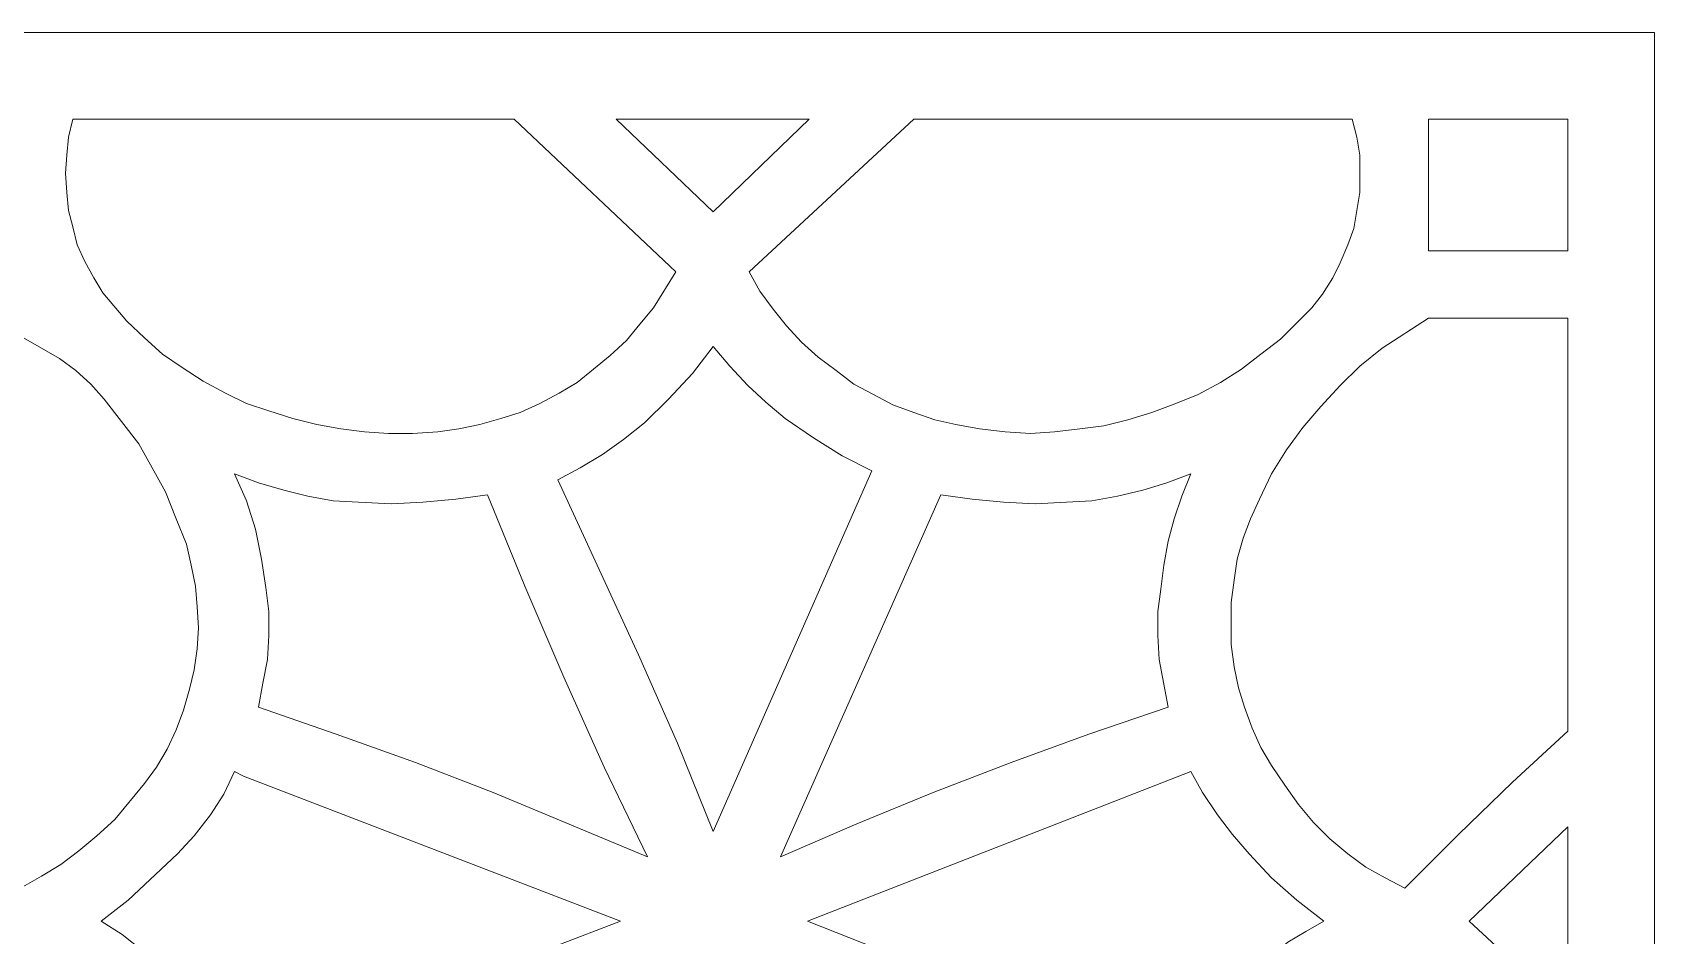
# Model space of a CAD drawing. Header units: centimetres. Extents: x -11.2 to 10.9, y -12.4 to 12.4.
# Drawn here: x -0.882 to 1.828, y 2.623 to 4.132 of the extents above; entities that cross this region are included whole.
import ezdxf

# ---------------------------------------------------------------- set-up
doc = ezdxf.new("R2010")
doc.units = ezdxf.units.CM
doc.header["$MEASUREMENT"] = 0
doc.layers.add('Camada 1', color=7, linetype='Continuous')

msp = doc.modelspace()

# ---------------------------------------------------------------- linework, layer by layer
at = {"layer": 'Camada 1', "color": 140, "lineweight": 9}
for points, knots in [([(1.82777, -1.98508), (1.82777, -1.98508), (1.82777, 4.13244), (1.82777, 4.13244), (1.82777, 4.13244), (1.82777, 4.13244), (-4.17224, 4.13244), (-4.17224, 4.13244), (-4.17224, 4.13244), (-4.17224, 4.13244), (-4.17224, -1.98508), (-4.17224, -1.98508), (-4.17224, -1.98508), (-4.17224, -1.98508), (1.82777, -1.98508), (1.82777, -1.98508)], [0, 0, 0, 0, 0.2, 0.2, 0.2, 0.2, 0.4, 0.4, 0.4, 0.4, 0.6, 0.6, 0.6, 0.6, 1, 1, 1, 1]), ([(-0.81471, 3.98745), (-0.81471, 3.98745), (-0.82223, 3.95743), (-0.82223, 3.95743), (-0.82223, 3.95743), (-0.82223, 3.95743), (-0.82473, 3.92744), (-0.82473, 3.92744), (-0.82473, 3.92744), (-0.82473, 3.92744), (-0.8272, 3.89742), (-0.8272, 3.89742), (-0.8272, 3.89742), (-0.8272, 3.89742), (-0.82473, 3.86493), (-0.82473, 3.86493), (-0.82473, 3.86493), (-0.82473, 3.86493), (-0.82223, 3.83495), (-0.82223, 3.83495), (-0.82223, 3.83495), (-0.82223, 3.83495), (-0.81471, 3.80743), (-0.81471, 3.80743), (-0.81471, 3.80743), (-0.81471, 3.80743), (-0.80723, 3.77744), (-0.80723, 3.77744), (-0.80723, 3.77744), (-0.80723, 3.77744), (-0.79471, 3.74993), (-0.79471, 3.74993), (-0.79471, 3.74993), (-0.79471, 3.74993), (-0.77972, 3.72245), (-0.77972, 3.72245), (-0.77972, 3.72245), (-0.77972, 3.72245), (-0.76472, 3.69743), (-0.76472, 3.69743), (-0.76472, 3.69743), (-0.76472, 3.69743), (-0.72472, 3.64995), (-0.72472, 3.64995), (-0.72472, 3.64995), (-0.72472, 3.64995), (-0.69473, 3.62243), (-0.69473, 3.62243), (-0.69473, 3.62243), (-0.69473, 3.62243), (-0.66471, 3.59495), (-0.66471, 3.59495), (-0.66471, 3.59495), (-0.66471, 3.59495), (-0.63222, 3.57244), (-0.63222, 3.57244), (-0.63222, 3.57244), (-0.63222, 3.57244), (-0.59722, 3.54994), (-0.59722, 3.54994), (-0.59722, 3.54994), (-0.59722, 3.54994), (-0.55972, 3.52993), (-0.55972, 3.52993), (-0.55972, 3.52993), (-0.55972, 3.52993), (-0.52473, 3.51244), (-0.52473, 3.51244), (-0.52473, 3.51244), (-0.52473, 3.51244), (-0.48723, 3.49995), (-0.48723, 3.49995), (-0.48723, 3.49995), (-0.48723, 3.49995), (-0.44722, 3.48746), (-0.44722, 3.48746), (-0.44722, 3.48746), (-0.44722, 3.48746), (-0.40722, 3.47744), (-0.40722, 3.47744), (-0.40722, 3.47744), (-0.40722, 3.47744), (-0.36721, 3.46993), (-0.36721, 3.46993), (-0.36721, 3.46993), (-0.36721, 3.46993), (-0.32721, 3.46495), (-0.32721, 3.46495), (-0.32721, 3.46495), (-0.32721, 3.46495), (-0.2872, 3.46245), (-0.2872, 3.46245), (-0.2872, 3.46245), (-0.2872, 3.46245), (-0.24723, 3.46245), (-0.24723, 3.46245), (-0.24723, 3.46245), (-0.24723, 3.46245), (-0.20472, 3.46495), (-0.20472, 3.46495), (-0.20472, 3.46495), (-0.20472, 3.46495), (-0.16973, 3.46993), (-0.16973, 3.46993), (-0.16973, 3.46993), (-0.16973, 3.46993), (-0.13473, 3.47744), (-0.13473, 3.47744), (-0.13473, 3.47744), (-0.13473, 3.47744), (-0.09974, 3.48746), (-0.09974, 3.48746), (-0.09974, 3.48746), (-0.09974, 3.48746), (-0.06721, 3.49744), (-0.06721, 3.49744), (-0.06721, 3.49744), (-0.06721, 3.49744), (-0.03472, 3.51244), (-0.03472, 3.51244), (-0.03472, 3.51244), (-0.03472, 3.51244), (-0.00223, 3.52993), (-0.00223, 3.52993), (-0.00223, 3.52993), (-0.00223, 3.52993), (0.02779, 3.54743), (0.02779, 3.54743), (0.02779, 3.54743), (0.02779, 3.54743), (0.05527, 3.56994), (0.05527, 3.56994), (0.05527, 3.56994), (0.05527, 3.56994), (0.08279, 3.59245), (0.08279, 3.59245), (0.08279, 3.59245), (0.08279, 3.59245), (0.11027, 3.61746), (0.11027, 3.61746), (0.11027, 3.61746), (0.11027, 3.61746), (0.13278, 3.64494), (0.13278, 3.64494), (0.13278, 3.64494), (0.13278, 3.64494), (0.15529, 3.67246), (0.15529, 3.67246), (0.15529, 3.67246), (0.15529, 3.67246), (0.19279, 3.73243), (0.19279, 3.73243), (0.19279, 3.73243), (0.19279, 3.73243), (-0.07723, 3.98745), (-0.07723, 3.98745), (-0.07723, 3.98745), (-0.07723, 3.98745), (-0.81471, 3.98745), (-0.81471, 3.98745)], [0, 0, 0, 0, 0.0243902, 0.0243902, 0.0243902, 0.0243902, 0.0487805, 0.0487805, 0.0487805, 0.0487805, 0.0731707, 0.0731707, 0.0731707, 0.0731707, 0.097561, 0.097561, 0.097561, 0.097561, 0.1219512, 0.1219512, 0.1219512, 0.1219512, 0.1463415, 0.1463415, 0.1463415, 0.1463415, 0.1707317, 0.1707317, 0.1707317, 0.1707317, 0.195122, 0.195122, 0.195122, 0.195122, 0.2195122, 0.2195122, 0.2195122, 0.2195122, 0.2439024, 0.2439024, 0.2439024, 0.2439024, 0.2682927, 0.2682927, 0.2682927, 0.2682927, 0.2926829, 0.2926829, 0.2926829, 0.2926829, 0.3170732, 0.3170732, 0.3170732, 0.3170732, 0.3414634, 0.3414634, 0.3414634, 0.3414634, 0.3658537, 0.3658537, 0.3658537, 0.3658537, 0.3902439, 0.3902439, 0.3902439, 0.3902439, 0.4146341, 0.4146341, 0.4146341, 0.4146341, 0.4390244, 0.4390244, 0.4390244, 0.4390244, 0.4634146, 0.4634146, 0.4634146, 0.4634146, 0.4878049, 0.4878049, 0.4878049, 0.4878049, 0.5121951, 0.5121951, 0.5121951, 0.5121951, 0.5365854, 0.5365854, 0.5365854, 0.5365854, 0.5609756, 0.5609756, 0.5609756, 0.5609756, 0.5853659, 0.5853659, 0.5853659, 0.5853659, 0.6097561, 0.6097561, 0.6097561, 0.6097561, 0.6341463, 0.6341463, 0.6341463, 0.6341463, 0.6585366, 0.6585366, 0.6585366, 0.6585366, 0.6829268, 0.6829268, 0.6829268, 0.6829268, 0.7073171, 0.7073171, 0.7073171, 0.7073171, 0.7317073, 0.7317073, 0.7317073, 0.7317073, 0.7560976, 0.7560976, 0.7560976, 0.7560976, 0.7804878, 0.7804878, 0.7804878, 0.7804878, 0.804878, 0.804878, 0.804878, 0.804878, 0.8292683, 0.8292683, 0.8292683, 0.8292683, 0.8536585, 0.8536585, 0.8536585, 0.8536585, 0.8780488, 0.8780488, 0.8780488, 0.8780488, 0.902439, 0.902439, 0.902439, 0.902439, 0.9268293, 0.9268293, 0.9268293, 0.9268293, 0.9512195, 0.9512195, 0.9512195, 0.9512195, 1, 1, 1, 1]), ([(0.09277, 3.98745), (0.09277, 3.98745), (0.25526, 3.83244), (0.25526, 3.83244), (0.25526, 3.83244), (0.25526, 3.83244), (0.41528, 3.98745), (0.41528, 3.98745), (0.41528, 3.98745), (0.41528, 3.98745), (0.09277, 3.98745), (0.09277, 3.98745)], [0, 0, 0, 0, 0.25, 0.25, 0.25, 0.25, 0.5, 0.5, 0.5, 0.5, 1, 1, 1, 1]), ([(1.32277, 3.98745), (1.32277, 3.98745), (1.33028, 3.95743), (1.33028, 3.95743), (1.33028, 3.95743), (1.33028, 3.95743), (1.33526, 3.92744), (1.33526, 3.92744), (1.33526, 3.92744), (1.33526, 3.92744), (1.33526, 3.86493), (1.33526, 3.86493), (1.33526, 3.86493), (1.33526, 3.86493), (1.33028, 3.83495), (1.33028, 3.83495), (1.33028, 3.83495), (1.33028, 3.83495), (1.32527, 3.80496), (1.32527, 3.80496), (1.32527, 3.80496), (1.32527, 3.80496), (1.31529, 3.77744), (1.31529, 3.77744), (1.31529, 3.77744), (1.31529, 3.77744), (1.30277, 3.74742), (1.30277, 3.74742), (1.30277, 3.74742), (1.30277, 3.74742), (1.29028, 3.72245), (1.29028, 3.72245), (1.29028, 3.72245), (1.29028, 3.72245), (1.27278, 3.69493), (1.27278, 3.69493), (1.27278, 3.69493), (1.27278, 3.69493), (1.25528, 3.67246), (1.25528, 3.67246), (1.25528, 3.67246), (1.25528, 3.67246), (1.23277, 3.64995), (1.23277, 3.64995), (1.23277, 3.64995), (1.23277, 3.64995), (1.20279, 3.61993), (1.20279, 3.61993), (1.20279, 3.61993), (1.20279, 3.61993), (1.17026, 3.59495), (1.17026, 3.59495), (1.17026, 3.59495), (1.17026, 3.59495), (1.13777, 3.56994), (1.13777, 3.56994), (1.13777, 3.56994), (1.13777, 3.56994), (1.10278, 3.54743), (1.10278, 3.54743), (1.10278, 3.54743), (1.10278, 3.54743), (1.06528, 3.52743), (1.06528, 3.52743), (1.06528, 3.52743), (1.06528, 3.52743), (1.02778, 3.51244), (1.02778, 3.51244), (1.02778, 3.51244), (1.02778, 3.51244), (0.98777, 3.49744), (0.98777, 3.49744), (0.98777, 3.49744), (0.98777, 3.49744), (0.94777, 3.48492), (0.94777, 3.48492), (0.94777, 3.48492), (0.94777, 3.48492), (0.90776, 3.47494), (0.90776, 3.47494), (0.90776, 3.47494), (0.90776, 3.47494), (0.86776, 3.46993), (0.86776, 3.46993), (0.86776, 3.46993), (0.86776, 3.46993), (0.82528, 3.46495), (0.82528, 3.46495), (0.82528, 3.46495), (0.82528, 3.46495), (0.78528, 3.46245), (0.78528, 3.46245), (0.78528, 3.46245), (0.78528, 3.46245), (0.7428, 3.46495), (0.7428, 3.46495), (0.7428, 3.46495), (0.7428, 3.46495), (0.70026, 3.46993), (0.70026, 3.46993), (0.70026, 3.46993), (0.70026, 3.46993), (0.66029, 3.47744), (0.66029, 3.47744), (0.66029, 3.47744), (0.66029, 3.47744), (0.62529, 3.48492), (0.62529, 3.48492), (0.62529, 3.48492), (0.62529, 3.48492), (0.59026, 3.49744), (0.59026, 3.49744), (0.59026, 3.49744), (0.59026, 3.49744), (0.55527, 3.50993), (0.55527, 3.50993), (0.55527, 3.50993), (0.55527, 3.50993), (0.52277, 3.52743), (0.52277, 3.52743), (0.52277, 3.52743), (0.52277, 3.52743), (0.49028, 3.54493), (0.49028, 3.54493), (0.49028, 3.54493), (0.49028, 3.54493), (0.46026, 3.56743), (0.46026, 3.56743), (0.46026, 3.56743), (0.46026, 3.56743), (0.43028, 3.58994), (0.43028, 3.58994), (0.43028, 3.58994), (0.43028, 3.58994), (0.40279, 3.61495), (0.40279, 3.61495), (0.40279, 3.61495), (0.40279, 3.61495), (0.37778, 3.64244), (0.37778, 3.64244), (0.37778, 3.64244), (0.37778, 3.64244), (0.35528, 3.66995), (0.35528, 3.66995), (0.35528, 3.66995), (0.35528, 3.66995), (0.33277, 3.69994), (0.33277, 3.69994), (0.33277, 3.69994), (0.33277, 3.69994), (0.31527, 3.73243), (0.31527, 3.73243), (0.31527, 3.73243), (0.31527, 3.73243), (0.59026, 3.98745), (0.59026, 3.98745), (0.59026, 3.98745), (0.59026, 3.98745), (1.32277, 3.98745), (1.32277, 3.98745)], [0, 0, 0, 0, 0.0243902, 0.0243902, 0.0243902, 0.0243902, 0.0487805, 0.0487805, 0.0487805, 0.0487805, 0.0731707, 0.0731707, 0.0731707, 0.0731707, 0.097561, 0.097561, 0.097561, 0.097561, 0.1219512, 0.1219512, 0.1219512, 0.1219512, 0.1463415, 0.1463415, 0.1463415, 0.1463415, 0.1707317, 0.1707317, 0.1707317, 0.1707317, 0.195122, 0.195122, 0.195122, 0.195122, 0.2195122, 0.2195122, 0.2195122, 0.2195122, 0.2439024, 0.2439024, 0.2439024, 0.2439024, 0.2682927, 0.2682927, 0.2682927, 0.2682927, 0.2926829, 0.2926829, 0.2926829, 0.2926829, 0.3170732, 0.3170732, 0.3170732, 0.3170732, 0.3414634, 0.3414634, 0.3414634, 0.3414634, 0.3658537, 0.3658537, 0.3658537, 0.3658537, 0.3902439, 0.3902439, 0.3902439, 0.3902439, 0.4146341, 0.4146341, 0.4146341, 0.4146341, 0.4390244, 0.4390244, 0.4390244, 0.4390244, 0.4634146, 0.4634146, 0.4634146, 0.4634146, 0.4878049, 0.4878049, 0.4878049, 0.4878049, 0.5121951, 0.5121951, 0.5121951, 0.5121951, 0.5365854, 0.5365854, 0.5365854, 0.5365854, 0.5609756, 0.5609756, 0.5609756, 0.5609756, 0.5853659, 0.5853659, 0.5853659, 0.5853659, 0.6097561, 0.6097561, 0.6097561, 0.6097561, 0.6341463, 0.6341463, 0.6341463, 0.6341463, 0.6585366, 0.6585366, 0.6585366, 0.6585366, 0.6829268, 0.6829268, 0.6829268, 0.6829268, 0.7073171, 0.7073171, 0.7073171, 0.7073171, 0.7317073, 0.7317073, 0.7317073, 0.7317073, 0.7560976, 0.7560976, 0.7560976, 0.7560976, 0.7804878, 0.7804878, 0.7804878, 0.7804878, 0.804878, 0.804878, 0.804878, 0.804878, 0.8292683, 0.8292683, 0.8292683, 0.8292683, 0.8536585, 0.8536585, 0.8536585, 0.8536585, 0.8780488, 0.8780488, 0.8780488, 0.8780488, 0.902439, 0.902439, 0.902439, 0.902439, 0.9268293, 0.9268293, 0.9268293, 0.9268293, 0.9512195, 0.9512195, 0.9512195, 0.9512195, 1, 1, 1, 1]), ([(1.4503, 3.98745), (1.4503, 3.98745), (1.4503, 3.76746), (1.4503, 3.76746), (1.4503, 3.76746), (1.4503, 3.76746), (1.68278, 3.76746), (1.68278, 3.76746), (1.68278, 3.76746), (1.68278, 3.76746), (1.68278, 3.98745), (1.68278, 3.98745), (1.68278, 3.98745), (1.68278, 3.98745), (1.4503, 3.98745), (1.4503, 3.98745)], [0, 0, 0, 0, 0.2, 0.2, 0.2, 0.2, 0.4, 0.4, 0.4, 0.4, 0.6, 0.6, 0.6, 0.6, 1, 1, 1, 1]), ([(-1.17472, 2.96496), (-1.17472, 2.96496), (-1.08222, 2.87994), (-1.08222, 2.87994), (-1.08222, 2.87994), (-1.08222, 2.87994), (-0.98973, 2.79245), (-0.98973, 2.79245), (-0.98973, 2.79245), (-0.98973, 2.79245), (-0.90224, 2.70246), (-0.90224, 2.70246), (-0.90224, 2.70246), (-0.90224, 2.70246), (-0.86721, 2.72243), (-0.86721, 2.72243), (-0.86721, 2.72243), (-0.86721, 2.72243), (-0.83471, 2.74243), (-0.83471, 2.74243), (-0.83471, 2.74243), (-0.83471, 2.74243), (-0.80473, 2.76494), (-0.80473, 2.76494), (-0.80473, 2.76494), (-0.80473, 2.76494), (-0.77471, 2.78995), (-0.77471, 2.78995), (-0.77471, 2.78995), (-0.77471, 2.78995), (-0.74472, 2.81743), (-0.74472, 2.81743), (-0.74472, 2.81743), (-0.74472, 2.81743), (-0.69473, 2.87744), (-0.69473, 2.87744), (-0.69473, 2.87744), (-0.69473, 2.87744), (-0.67473, 2.90495), (-0.67473, 2.90495), (-0.67473, 2.90495), (-0.67473, 2.90495), (-0.65723, 2.93494), (-0.65723, 2.93494), (-0.65723, 2.93494), (-0.65723, 2.93494), (-0.64224, 2.96743), (-0.64224, 2.96743), (-0.64224, 2.96743), (-0.64224, 2.96743), (-0.62972, 2.99992), (-0.62972, 2.99992), (-0.62972, 2.99992), (-0.62972, 2.99992), (-0.61973, 3.03495), (-0.61973, 3.03495), (-0.61973, 3.03495), (-0.61973, 3.03495), (-0.61222, 3.06744), (-0.61222, 3.06744), (-0.61222, 3.06744), (-0.61222, 3.06744), (-0.60721, 3.10244), (-0.60721, 3.10244), (-0.60721, 3.10244), (-0.60721, 3.10244), (-0.6047, 3.13743), (-0.6047, 3.13743), (-0.6047, 3.13743), (-0.6047, 3.13743), (-0.60721, 3.17243), (-0.60721, 3.17243), (-0.60721, 3.17243), (-0.60721, 3.17243), (-0.60971, 3.20743), (-0.60971, 3.20743), (-0.60971, 3.20743), (-0.60971, 3.20743), (-0.61723, 3.24246), (-0.61723, 3.24246), (-0.61723, 3.24246), (-0.61723, 3.24246), (-0.62474, 3.27745), (-0.62474, 3.27745), (-0.62474, 3.27745), (-0.62474, 3.27745), (-0.64224, 3.31993), (-0.64224, 3.31993), (-0.64224, 3.31993), (-0.64224, 3.31993), (-0.6597, 3.36494), (-0.6597, 3.36494), (-0.6597, 3.36494), (-0.6597, 3.36494), (-0.68221, 3.40495), (-0.68221, 3.40495), (-0.68221, 3.40495), (-0.68221, 3.40495), (-0.70472, 3.44495), (-0.70472, 3.44495), (-0.70472, 3.44495), (-0.70472, 3.44495), (-0.76222, 3.51995), (-0.76222, 3.51995), (-0.76222, 3.51995), (-0.76222, 3.51995), (-0.78473, 3.54493), (-0.78473, 3.54493), (-0.78473, 3.54493), (-0.78473, 3.54493), (-0.80974, 3.56743), (-0.80974, 3.56743), (-0.80974, 3.56743), (-0.80974, 3.56743), (-0.83722, 3.58744), (-0.83722, 3.58744), (-0.83722, 3.58744), (-0.83722, 3.58744), (-0.86721, 3.60494), (-0.86721, 3.60494), (-0.86721, 3.60494), (-0.86721, 3.60494), (-0.89723, 3.62243), (-0.89723, 3.62243), (-0.89723, 3.62243), (-0.89723, 3.62243), (-0.92721, 3.63492), (-0.92721, 3.63492), (-0.92721, 3.63492), (-0.92721, 3.63492), (-0.95974, 3.64494), (-0.95974, 3.64494), (-0.95974, 3.64494), (-0.95974, 3.64494), (-0.9947, 3.64995), (-0.9947, 3.64995), (-0.9947, 3.64995), (-0.9947, 3.64995), (-1.02723, 3.65496), (-1.02723, 3.65496), (-1.02723, 3.65496), (-1.02723, 3.65496), (-1.1072, 3.65993), (-1.1072, 3.65993), (-1.1072, 3.65993), (-1.1072, 3.65993), (-1.26472, 3.65743), (-1.26472, 3.65743), (-1.26472, 3.65743), (-1.26472, 3.65743), (-1.33471, 3.65496), (-1.33471, 3.65496), (-1.33471, 3.65496), (-1.33471, 3.65496), (-1.4072, 3.65496), (-1.4072, 3.65496), (-1.4072, 3.65496), (-1.4072, 3.65496), (-1.44474, 3.63245), (-1.44474, 3.63245), (-1.44474, 3.63245), (-1.44474, 3.63245), (-1.4797, 3.60744), (-1.4797, 3.60744), (-1.4797, 3.60744), (-1.4797, 3.60744), (-1.51473, 3.57745), (-1.51473, 3.57745), (-1.51473, 3.57745), (-1.51473, 3.57745), (-1.54722, 3.54743), (-1.54722, 3.54743), (-1.54722, 3.54743), (-1.54722, 3.54743), (-1.57971, 3.51494), (-1.57971, 3.51494), (-1.57971, 3.51494), (-1.57971, 3.51494), (-1.60723, 3.48242), (-1.60723, 3.48242), (-1.60723, 3.48242), (-1.60723, 3.48242), (-1.63471, 3.44495), (-1.63471, 3.44495), (-1.63471, 3.44495), (-1.63471, 3.44495), (-1.65972, 3.40995), (-1.65972, 3.40995), (-1.65972, 3.40995), (-1.65972, 3.40995), (-1.68223, 3.36995), (-1.68223, 3.36995), (-1.68223, 3.36995), (-1.68223, 3.36995), (-1.69722, 3.33746), (-1.69722, 3.33746), (-1.69722, 3.33746), (-1.69722, 3.33746), (-1.70971, 3.30493), (-1.70971, 3.30493), (-1.70971, 3.30493), (-1.70971, 3.30493), (-1.71973, 3.27244), (-1.71973, 3.27244), (-1.71973, 3.27244), (-1.71973, 3.27244), (-1.72721, 3.23745), (-1.72721, 3.23745), (-1.72721, 3.23745), (-1.72721, 3.23745), (-1.73472, 3.20245), (-1.73472, 3.20245), (-1.73472, 3.20245), (-1.73472, 3.20245), (-1.73723, 3.16742), (-1.73723, 3.16742), (-1.73723, 3.16742), (-1.73723, 3.16742), (-1.73723, 3.13246), (-1.73723, 3.13246), (-1.73723, 3.13246), (-1.73723, 3.13246), (-1.73472, 3.09743), (-1.73472, 3.09743), (-1.73472, 3.09743), (-1.73472, 3.09743), (-1.72721, 3.06243), (-1.72721, 3.06243), (-1.72721, 3.06243), (-1.72721, 3.06243), (-1.71973, 3.02994), (-1.71973, 3.02994), (-1.71973, 3.02994), (-1.71973, 3.02994), (-1.70971, 2.99495), (-1.70971, 2.99495), (-1.70971, 2.99495), (-1.70971, 2.99495), (-1.69722, 2.96242), (-1.69722, 2.96242), (-1.69722, 2.96242), (-1.69722, 2.96242), (-1.68223, 2.93243), (-1.68223, 2.93243), (-1.68223, 2.93243), (-1.68223, 2.93243), (-1.66473, 2.89994), (-1.66473, 2.89994), (-1.66473, 2.89994), (-1.66473, 2.89994), (-1.63471, 2.85994), (-1.63471, 2.85994), (-1.63471, 2.85994), (-1.63471, 2.85994), (-1.60472, 2.82244), (-1.60472, 2.82244), (-1.60472, 2.82244), (-1.60472, 2.82244), (-1.56973, 2.78494), (-1.56973, 2.78494), (-1.56973, 2.78494), (-1.56973, 2.78494), (-1.53971, 2.75993), (-1.53971, 2.75993), (-1.53971, 2.75993), (-1.53971, 2.75993), (-1.50972, 2.73992), (-1.50972, 2.73992), (-1.50972, 2.73992), (-1.50972, 2.73992), (-1.4797, 2.71992), (-1.4797, 2.71992), (-1.4797, 2.71992), (-1.4797, 2.71992), (-1.44474, 2.70246), (-1.44474, 2.70246), (-1.44474, 2.70246), (-1.44474, 2.70246), (-1.35721, 2.79245), (-1.35721, 2.79245), (-1.35721, 2.79245), (-1.35721, 2.79245), (-1.17472, 2.96496), (-1.17472, 2.96496)], [0, 0, 0, 0, 0.0138889, 0.0138889, 0.0138889, 0.0138889, 0.0277778, 0.0277778, 0.0277778, 0.0277778, 0.0416667, 0.0416667, 0.0416667, 0.0416667, 0.0555556, 0.0555556, 0.0555556, 0.0555556, 0.0694444, 0.0694444, 0.0694444, 0.0694444, 0.0833333, 0.0833333, 0.0833333, 0.0833333, 0.0972222, 0.0972222, 0.0972222, 0.0972222, 0.1111111, 0.1111111, 0.1111111, 0.1111111, 0.125, 0.125, 0.125, 0.125, 0.1388889, 0.1388889, 0.1388889, 0.1388889, 0.1527778, 0.1527778, 0.1527778, 0.1527778, 0.1666667, 0.1666667, 0.1666667, 0.1666667, 0.1805556, 0.1805556, 0.1805556, 0.1805556, 0.1944444, 0.1944444, 0.1944444, 0.1944444, 0.2083333, 0.2083333, 0.2083333, 0.2083333, 0.2222222, 0.2222222, 0.2222222, 0.2222222, 0.2361111, 0.2361111, 0.2361111, 0.2361111, 0.25, 0.25, 0.25, 0.25, 0.2638889, 0.2638889, 0.2638889, 0.2638889, 0.2777778, 0.2777778, 0.2777778, 0.2777778, 0.2916667, 0.2916667, 0.2916667, 0.2916667, 0.3055556, 0.3055556, 0.3055556, 0.3055556, 0.3194444, 0.3194444, 0.3194444, 0.3194444, 0.3333333, 0.3333333, 0.3333333, 0.3333333, 0.3472222, 0.3472222, 0.3472222, 0.3472222, 0.3611111, 0.3611111, 0.3611111, 0.3611111, 0.375, 0.375, 0.375, 0.375, 0.3888889, 0.3888889, 0.3888889, 0.3888889, 0.4027778, 0.4027778, 0.4027778, 0.4027778, 0.4166667, 0.4166667, 0.4166667, 0.4166667, 0.4305556, 0.4305556, 0.4305556, 0.4305556, 0.4444444, 0.4444444, 0.4444444, 0.4444444, 0.4583333, 0.4583333, 0.4583333, 0.4583333, 0.4722222, 0.4722222, 0.4722222, 0.4722222, 0.4861111, 0.4861111, 0.4861111, 0.4861111, 0.5, 0.5, 0.5, 0.5, 0.5138889, 0.5138889, 0.5138889, 0.5138889, 0.5277778, 0.5277778, 0.5277778, 0.5277778, 0.5416667, 0.5416667, 0.5416667, 0.5416667, 0.5555556, 0.5555556, 0.5555556, 0.5555556, 0.5694444, 0.5694444, 0.5694444, 0.5694444, 0.5833333, 0.5833333, 0.5833333, 0.5833333, 0.5972222, 0.5972222, 0.5972222, 0.5972222, 0.6111111, 0.6111111, 0.6111111, 0.6111111, 0.625, 0.625, 0.625, 0.625, 0.6388889, 0.6388889, 0.6388889, 0.6388889, 0.6527778, 0.6527778, 0.6527778, 0.6527778, 0.6666667, 0.6666667, 0.6666667, 0.6666667, 0.6805556, 0.6805556, 0.6805556, 0.6805556, 0.6944444, 0.6944444, 0.6944444, 0.6944444, 0.7083333, 0.7083333, 0.7083333, 0.7083333, 0.7222222, 0.7222222, 0.7222222, 0.7222222, 0.7361111, 0.7361111, 0.7361111, 0.7361111, 0.75, 0.75, 0.75, 0.75, 0.7638889, 0.7638889, 0.7638889, 0.7638889, 0.7777778, 0.7777778, 0.7777778, 0.7777778, 0.7916667, 0.7916667, 0.7916667, 0.7916667, 0.8055556, 0.8055556, 0.8055556, 0.8055556, 0.8194444, 0.8194444, 0.8194444, 0.8194444, 0.8333333, 0.8333333, 0.8333333, 0.8333333, 0.8472222, 0.8472222, 0.8472222, 0.8472222, 0.8611111, 0.8611111, 0.8611111, 0.8611111, 0.875, 0.875, 0.875, 0.875, 0.8888889, 0.8888889, 0.8888889, 0.8888889, 0.9027778, 0.9027778, 0.9027778, 0.9027778, 0.9166667, 0.9166667, 0.9166667, 0.9166667, 0.9305556, 0.9305556, 0.9305556, 0.9305556, 0.9444444, 0.9444444, 0.9444444, 0.9444444, 0.9583333, 0.9583333, 0.9583333, 0.9583333, 0.9722222, 0.9722222, 0.9722222, 0.9722222, 1, 1, 1, 1]), ([(1.4503, 3.65496), (1.4503, 3.65496), (1.68278, 3.65496), (1.68278, 3.65496), (1.68278, 3.65496), (1.68278, 3.65496), (1.68278, 2.96496), (1.68278, 2.96496), (1.68278, 2.96496), (1.68278, 2.96496), (1.59028, 2.87994), (1.59028, 2.87994), (1.59028, 2.87994), (1.59028, 2.87994), (1.50029, 2.79245), (1.50029, 2.79245), (1.50029, 2.79245), (1.50029, 2.79245), (1.41029, 2.70246), (1.41029, 2.70246), (1.41029, 2.70246), (1.41029, 2.70246), (1.3778, 2.71992), (1.3778, 2.71992), (1.3778, 2.71992), (1.3778, 2.71992), (1.34528, 2.73745), (1.34528, 2.73745), (1.34528, 2.73745), (1.34528, 2.73745), (1.31529, 2.75993), (1.31529, 2.75993), (1.31529, 2.75993), (1.31529, 2.75993), (1.28527, 2.78494), (1.28527, 2.78494), (1.28527, 2.78494), (1.28527, 2.78494), (1.25779, 2.81246), (1.25779, 2.81246), (1.25779, 2.81246), (1.25779, 2.81246), (1.23277, 2.84244), (1.23277, 2.84244), (1.23277, 2.84244), (1.23277, 2.84244), (1.21027, 2.87493), (1.21027, 2.87493), (1.21027, 2.87493), (1.21027, 2.87493), (1.1878, 2.90742), (1.1878, 2.90742), (1.1878, 2.90742), (1.1878, 2.90742), (1.17026, 2.93744), (1.17026, 2.93744), (1.17026, 2.93744), (1.17026, 2.93744), (1.15527, 2.96994), (1.15527, 2.96994), (1.15527, 2.96994), (1.15527, 2.96994), (1.14278, 3.00493), (1.14278, 3.00493), (1.14278, 3.00493), (1.14278, 3.00493), (1.1328, 3.03742), (1.1328, 3.03742), (1.1328, 3.03742), (1.1328, 3.03742), (1.12528, 3.07245), (1.12528, 3.07245), (1.12528, 3.07245), (1.12528, 3.07245), (1.12027, 3.10995), (1.12027, 3.10995), (1.12027, 3.10995), (1.12027, 3.10995), (1.12027, 3.17994), (1.12027, 3.17994), (1.12027, 3.17994), (1.12027, 3.17994), (1.12528, 3.21744), (1.12528, 3.21744), (1.12528, 3.21744), (1.12528, 3.21744), (1.13029, 3.25244), (1.13029, 3.25244), (1.13029, 3.25244), (1.13029, 3.25244), (1.14028, 3.28744), (1.14028, 3.28744), (1.14028, 3.28744), (1.14028, 3.28744), (1.15276, 3.31993), (1.15276, 3.31993), (1.15276, 3.31993), (1.15276, 3.31993), (1.16776, 3.35245), (1.16776, 3.35245), (1.16776, 3.35245), (1.16776, 3.35245), (1.1878, 3.39493), (1.1878, 3.39493), (1.1878, 3.39493), (1.1878, 3.39493), (1.21277, 3.43493), (1.21277, 3.43493), (1.21277, 3.43493), (1.21277, 3.43493), (1.24029, 3.47243), (1.24029, 3.47243), (1.24029, 3.47243), (1.24029, 3.47243), (1.27028, 3.50743), (1.27028, 3.50743), (1.27028, 3.50743), (1.27028, 3.50743), (1.30277, 3.54242), (1.30277, 3.54242), (1.30277, 3.54242), (1.30277, 3.54242), (1.33526, 3.57495), (1.33526, 3.57495), (1.33526, 3.57495), (1.33526, 3.57495), (1.37279, 3.60494), (1.37279, 3.60494), (1.37279, 3.60494), (1.37279, 3.60494), (1.4503, 3.65496), (1.4503, 3.65496)], [0, 0, 0, 0, 0.0294118, 0.0294118, 0.0294118, 0.0294118, 0.0588235, 0.0588235, 0.0588235, 0.0588235, 0.0882353, 0.0882353, 0.0882353, 0.0882353, 0.1176471, 0.1176471, 0.1176471, 0.1176471, 0.1470588, 0.1470588, 0.1470588, 0.1470588, 0.1764706, 0.1764706, 0.1764706, 0.1764706, 0.2058824, 0.2058824, 0.2058824, 0.2058824, 0.2352941, 0.2352941, 0.2352941, 0.2352941, 0.2647059, 0.2647059, 0.2647059, 0.2647059, 0.2941176, 0.2941176, 0.2941176, 0.2941176, 0.3235294, 0.3235294, 0.3235294, 0.3235294, 0.3529412, 0.3529412, 0.3529412, 0.3529412, 0.3823529, 0.3823529, 0.3823529, 0.3823529, 0.4117647, 0.4117647, 0.4117647, 0.4117647, 0.4411765, 0.4411765, 0.4411765, 0.4411765, 0.4705882, 0.4705882, 0.4705882, 0.4705882, 0.5, 0.5, 0.5, 0.5, 0.5294118, 0.5294118, 0.5294118, 0.5294118, 0.5588235, 0.5588235, 0.5588235, 0.5588235, 0.5882353, 0.5882353, 0.5882353, 0.5882353, 0.6176471, 0.6176471, 0.6176471, 0.6176471, 0.6470588, 0.6470588, 0.6470588, 0.6470588, 0.6764706, 0.6764706, 0.6764706, 0.6764706, 0.7058824, 0.7058824, 0.7058824, 0.7058824, 0.7352941, 0.7352941, 0.7352941, 0.7352941, 0.7647059, 0.7647059, 0.7647059, 0.7647059, 0.7941176, 0.7941176, 0.7941176, 0.7941176, 0.8235294, 0.8235294, 0.8235294, 0.8235294, 0.8529412, 0.8529412, 0.8529412, 0.8529412, 0.8823529, 0.8823529, 0.8823529, 0.8823529, 0.9117647, 0.9117647, 0.9117647, 0.9117647, 0.9411765, 0.9411765, 0.9411765, 0.9411765, 1, 1, 1, 1]), ([(0.25526, 2.79743), (0.25526, 2.79743), (0.52027, 3.39994), (0.52027, 3.39994), (0.52027, 3.39994), (0.52027, 3.39994), (0.47028, 3.42495), (0.47028, 3.42495), (0.47028, 3.42495), (0.47028, 3.42495), (0.42276, 3.45493), (0.42276, 3.45493), (0.42276, 3.45493), (0.42276, 3.45493), (0.37528, 3.48746), (0.37528, 3.48746), (0.37528, 3.48746), (0.37528, 3.48746), (0.34279, 3.51494), (0.34279, 3.51494), (0.34279, 3.51494), (0.34279, 3.51494), (0.31277, 3.54242), (0.31277, 3.54242), (0.31277, 3.54242), (0.31277, 3.54242), (0.28278, 3.57495), (0.28278, 3.57495), (0.28278, 3.57495), (0.28278, 3.57495), (0.25526, 3.60744), (0.25526, 3.60744), (0.25526, 3.60744), (0.25526, 3.60744), (0.22027, 3.56243), (0.22027, 3.56243), (0.22027, 3.56243), (0.22027, 3.56243), (0.1803, 3.51995), (0.1803, 3.51995), (0.1803, 3.51995), (0.1803, 3.51995), (0.14029, 3.47995), (0.14029, 3.47995), (0.14029, 3.47995), (0.14029, 3.47995), (0.10526, 3.45243), (0.10526, 3.45243), (0.10526, 3.45243), (0.10526, 3.45243), (0.07027, 3.42745), (0.07027, 3.42745), (0.07027, 3.42745), (0.07027, 3.42745), (0.03277, 3.40495), (0.03277, 3.40495), (0.03277, 3.40495), (0.03277, 3.40495), (-0.00473, 3.38494), (-0.00473, 3.38494), (-0.00473, 3.38494), (-0.00473, 3.38494), (0.13027, 3.09245), (0.13027, 3.09245), (0.13027, 3.09245), (0.13027, 3.09245), (0.19529, 2.94492), (0.19529, 2.94492), (0.19529, 2.94492), (0.19529, 2.94492), (0.25526, 2.79743), (0.25526, 2.79743)], [0, 0, 0, 0, 0.0526316, 0.0526316, 0.0526316, 0.0526316, 0.1052632, 0.1052632, 0.1052632, 0.1052632, 0.1578947, 0.1578947, 0.1578947, 0.1578947, 0.2105263, 0.2105263, 0.2105263, 0.2105263, 0.2631579, 0.2631579, 0.2631579, 0.2631579, 0.3157895, 0.3157895, 0.3157895, 0.3157895, 0.3684211, 0.3684211, 0.3684211, 0.3684211, 0.4210526, 0.4210526, 0.4210526, 0.4210526, 0.4736842, 0.4736842, 0.4736842, 0.4736842, 0.5263158, 0.5263158, 0.5263158, 0.5263158, 0.5789474, 0.5789474, 0.5789474, 0.5789474, 0.6315789, 0.6315789, 0.6315789, 0.6315789, 0.6842105, 0.6842105, 0.6842105, 0.6842105, 0.7368421, 0.7368421, 0.7368421, 0.7368421, 0.7894737, 0.7894737, 0.7894737, 0.7894737, 0.8421053, 0.8421053, 0.8421053, 0.8421053, 0.8947368, 0.8947368, 0.8947368, 0.8947368, 1, 1, 1, 1]), ([(-0.12221, 3.35993), (-0.12221, 3.35993), (-0.17474, 3.35245), (-0.17474, 3.35245), (-0.17474, 3.35245), (-0.17474, 3.35245), (-0.22974, 3.34744), (-0.22974, 3.34744), (-0.22974, 3.34744), (-0.22974, 3.34744), (-0.28223, 3.34494), (-0.28223, 3.34494), (-0.28223, 3.34494), (-0.28223, 3.34494), (-0.33723, 3.34744), (-0.33723, 3.34744), (-0.33723, 3.34744), (-0.33723, 3.34744), (-0.37974, 3.34995), (-0.37974, 3.34995), (-0.37974, 3.34995), (-0.37974, 3.34995), (-0.42221, 3.35743), (-0.42221, 3.35743), (-0.42221, 3.35743), (-0.42221, 3.35743), (-0.46222, 3.36745), (-0.46222, 3.36745), (-0.46222, 3.36745), (-0.46222, 3.36745), (-0.50473, 3.37993), (-0.50473, 3.37993), (-0.50473, 3.37993), (-0.50473, 3.37993), (-0.54473, 3.39493), (-0.54473, 3.39493), (-0.54473, 3.39493), (-0.54473, 3.39493), (-0.52473, 3.34995), (-0.52473, 3.34995), (-0.52473, 3.34995), (-0.52473, 3.34995), (-0.5097, 3.30243), (-0.5097, 3.30243), (-0.5097, 3.30243), (-0.5097, 3.30243), (-0.49972, 3.25244), (-0.49972, 3.25244), (-0.49972, 3.25244), (-0.49972, 3.25244), (-0.49224, 3.20492), (-0.49224, 3.20492), (-0.49224, 3.20492), (-0.49224, 3.20492), (-0.48723, 3.16492), (-0.48723, 3.16492), (-0.48723, 3.16492), (-0.48723, 3.16492), (-0.48723, 3.12495), (-0.48723, 3.12495), (-0.48723, 3.12495), (-0.48723, 3.12495), (-0.48973, 3.08494), (-0.48973, 3.08494), (-0.48973, 3.08494), (-0.48973, 3.08494), (-0.49721, 3.04494), (-0.49721, 3.04494), (-0.49721, 3.04494), (-0.49721, 3.04494), (-0.50473, 3.00493), (-0.50473, 3.00493), (-0.50473, 3.00493), (-0.50473, 3.00493), (-0.37473, 2.95995), (-0.37473, 2.95995), (-0.37473, 2.95995), (-0.37473, 2.95995), (-0.24222, 2.91243), (-0.24222, 2.91243), (-0.24222, 2.91243), (-0.24222, 2.91243), (-0.11223, 2.86244), (-0.11223, 2.86244), (-0.11223, 2.86244), (-0.11223, 2.86244), (0.14527, 2.75495), (0.14527, 2.75495), (0.14527, 2.75495), (0.14527, 2.75495), (0.07277, 2.90495), (0.07277, 2.90495), (0.07277, 2.90495), (0.07277, 2.90495), (0.00528, 3.05495), (0.00528, 3.05495), (0.00528, 3.05495), (0.00528, 3.05495), (-0.05973, 3.20743), (-0.05973, 3.20743), (-0.05973, 3.20743), (-0.05973, 3.20743), (-0.12221, 3.35993), (-0.12221, 3.35993)], [0, 0, 0, 0, 0.037037, 0.037037, 0.037037, 0.037037, 0.0740741, 0.0740741, 0.0740741, 0.0740741, 0.1111111, 0.1111111, 0.1111111, 0.1111111, 0.1481481, 0.1481481, 0.1481481, 0.1481481, 0.1851852, 0.1851852, 0.1851852, 0.1851852, 0.2222222, 0.2222222, 0.2222222, 0.2222222, 0.2592593, 0.2592593, 0.2592593, 0.2592593, 0.2962963, 0.2962963, 0.2962963, 0.2962963, 0.3333333, 0.3333333, 0.3333333, 0.3333333, 0.3703704, 0.3703704, 0.3703704, 0.3703704, 0.4074074, 0.4074074, 0.4074074, 0.4074074, 0.4444444, 0.4444444, 0.4444444, 0.4444444, 0.4814815, 0.4814815, 0.4814815, 0.4814815, 0.5185185, 0.5185185, 0.5185185, 0.5185185, 0.5555556, 0.5555556, 0.5555556, 0.5555556, 0.5925926, 0.5925926, 0.5925926, 0.5925926, 0.6296296, 0.6296296, 0.6296296, 0.6296296, 0.6666667, 0.6666667, 0.6666667, 0.6666667, 0.7037037, 0.7037037, 0.7037037, 0.7037037, 0.7407407, 0.7407407, 0.7407407, 0.7407407, 0.7777778, 0.7777778, 0.7777778, 0.7777778, 0.8148148, 0.8148148, 0.8148148, 0.8148148, 0.8518519, 0.8518519, 0.8518519, 0.8518519, 0.8888889, 0.8888889, 0.8888889, 0.8888889, 0.9259259, 0.9259259, 0.9259259, 0.9259259, 1, 1, 1, 1]), ([(0.63528, 3.35993), (0.63528, 3.35993), (0.68777, 3.35245), (0.68777, 3.35245), (0.68777, 3.35245), (0.68777, 3.35245), (0.74026, 3.34744), (0.74026, 3.34744), (0.74026, 3.34744), (0.74026, 3.34744), (0.79279, 3.34494), (0.79279, 3.34494), (0.79279, 3.34494), (0.79279, 3.34494), (0.84528, 3.34744), (0.84528, 3.34744), (0.84528, 3.34744), (0.84528, 3.34744), (0.88779, 3.34995), (0.88779, 3.34995), (0.88779, 3.34995), (0.88779, 3.34995), (0.93027, 3.35743), (0.93027, 3.35743), (0.93027, 3.35743), (0.93027, 3.35743), (0.97278, 3.36745), (0.97278, 3.36745), (0.97278, 3.36745), (0.97278, 3.36745), (1.01278, 3.37993), (1.01278, 3.37993), (1.01278, 3.37993), (1.01278, 3.37993), (1.05279, 3.39493), (1.05279, 3.39493), (1.05279, 3.39493), (1.05279, 3.39493), (1.03779, 3.35743), (1.03779, 3.35743), (1.03779, 3.35743), (1.03779, 3.35743), (1.02527, 3.31993), (1.02527, 3.31993), (1.02527, 3.31993), (1.02527, 3.31993), (1.01529, 3.28246), (1.01529, 3.28246), (1.01529, 3.28246), (1.01529, 3.28246), (1.00777, 3.24246), (1.00777, 3.24246), (1.00777, 3.24246), (1.00777, 3.24246), (1.00276, 3.20245), (1.00276, 3.20245), (1.00276, 3.20245), (1.00276, 3.20245), (0.99779, 3.16492), (0.99779, 3.16492), (0.99779, 3.16492), (0.99779, 3.16492), (0.99779, 3.12495), (0.99779, 3.12495), (0.99779, 3.12495), (0.99779, 3.12495), (1.00029, 3.08494), (1.00029, 3.08494), (1.00029, 3.08494), (1.00029, 3.08494), (1.01529, 3.00493), (1.01529, 3.00493), (1.01529, 3.00493), (1.01529, 3.00493), (0.88278, 2.95995), (0.88278, 2.95995), (0.88278, 2.95995), (0.88278, 2.95995), (0.75279, 2.91243), (0.75279, 2.91243), (0.75279, 2.91243), (0.75279, 2.91243), (0.62279, 2.86244), (0.62279, 2.86244), (0.62279, 2.86244), (0.62279, 2.86244), (0.49529, 2.80995), (0.49529, 2.80995), (0.49529, 2.80995), (0.49529, 2.80995), (0.36776, 2.75495), (0.36776, 2.75495), (0.36776, 2.75495), (0.36776, 2.75495), (0.63528, 3.35993), (0.63528, 3.35993)], [0, 0, 0, 0, 0.04, 0.04, 0.04, 0.04, 0.08, 0.08, 0.08, 0.08, 0.12, 0.12, 0.12, 0.12, 0.16, 0.16, 0.16, 0.16, 0.2, 0.2, 0.2, 0.2, 0.24, 0.24, 0.24, 0.24, 0.28, 0.28, 0.28, 0.28, 0.32, 0.32, 0.32, 0.32, 0.36, 0.36, 0.36, 0.36, 0.4, 0.4, 0.4, 0.4, 0.44, 0.44, 0.44, 0.44, 0.48, 0.48, 0.48, 0.48, 0.52, 0.52, 0.52, 0.52, 0.56, 0.56, 0.56, 0.56, 0.6, 0.6, 0.6, 0.6, 0.64, 0.64, 0.64, 0.64, 0.68, 0.68, 0.68, 0.68, 0.72, 0.72, 0.72, 0.72, 0.76, 0.76, 0.76, 0.76, 0.8, 0.8, 0.8, 0.8, 0.84, 0.84, 0.84, 0.84, 0.88, 0.88, 0.88, 0.88, 0.92, 0.92, 0.92, 0.92, 1, 1, 1, 1]), ([(0.10029, 2.64746), (0.10029, 2.64746), (-0.54473, 2.39995), (-0.54473, 2.39995), (-0.54473, 2.39995), (-0.54473, 2.39995), (-0.56223, 2.43745), (-0.56223, 2.43745), (-0.56223, 2.43745), (-0.56223, 2.43745), (-0.58474, 2.47495), (-0.58474, 2.47495), (-0.58474, 2.47495), (-0.58474, 2.47495), (-0.60971, 2.50744), (-0.60971, 2.50744), (-0.60971, 2.50744), (-0.60971, 2.50744), (-0.63723, 2.53993), (-0.63723, 2.53993), (-0.63723, 2.53993), (-0.63723, 2.53993), (-0.66722, 2.56992), (-0.66722, 2.56992), (-0.66722, 2.56992), (-0.66722, 2.56992), (-0.69724, 2.59744), (-0.69724, 2.59744), (-0.69724, 2.59744), (-0.69724, 2.59744), (-0.73223, 2.62495), (-0.73223, 2.62495), (-0.73223, 2.62495), (-0.73223, 2.62495), (-0.76723, 2.64746), (-0.76723, 2.64746), (-0.76723, 2.64746), (-0.76723, 2.64746), (-0.72221, 2.68242), (-0.72221, 2.68242), (-0.72221, 2.68242), (-0.72221, 2.68242), (-0.63973, 2.75993), (-0.63973, 2.75993), (-0.63973, 2.75993), (-0.63973, 2.75993), (-0.61222, 2.78995), (-0.61222, 2.78995), (-0.61222, 2.78995), (-0.61222, 2.78995), (-0.58474, 2.82494), (-0.58474, 2.82494), (-0.58474, 2.82494), (-0.58474, 2.82494), (-0.56223, 2.85994), (-0.56223, 2.85994), (-0.56223, 2.85994), (-0.56223, 2.85994), (-0.54473, 2.89744), (-0.54473, 2.89744), (-0.54473, 2.89744), (-0.54473, 2.89744), (-0.52974, 2.88993), (-0.52974, 2.88993), (-0.52974, 2.88993), (-0.52974, 2.88993), (0.10029, 2.64746), (0.10029, 2.64746)], [0, 0, 0, 0, 0.0555556, 0.0555556, 0.0555556, 0.0555556, 0.1111111, 0.1111111, 0.1111111, 0.1111111, 0.1666667, 0.1666667, 0.1666667, 0.1666667, 0.2222222, 0.2222222, 0.2222222, 0.2222222, 0.2777778, 0.2777778, 0.2777778, 0.2777778, 0.3333333, 0.3333333, 0.3333333, 0.3333333, 0.3888889, 0.3888889, 0.3888889, 0.3888889, 0.4444444, 0.4444444, 0.4444444, 0.4444444, 0.5, 0.5, 0.5, 0.5, 0.5555556, 0.5555556, 0.5555556, 0.5555556, 0.6111111, 0.6111111, 0.6111111, 0.6111111, 0.6666667, 0.6666667, 0.6666667, 0.6666667, 0.7222222, 0.7222222, 0.7222222, 0.7222222, 0.7777778, 0.7777778, 0.7777778, 0.7777778, 0.8333333, 0.8333333, 0.8333333, 0.8333333, 0.8888889, 0.8888889, 0.8888889, 0.8888889, 1, 1, 1, 1]), ([(1.27528, 2.64746), (1.27528, 2.64746), (1.2453, 2.62993), (1.2453, 2.62993), (1.2453, 2.62993), (1.2453, 2.62993), (1.21528, 2.61243), (1.21528, 2.61243), (1.21528, 2.61243), (1.21528, 2.61243), (1.1878, 2.58992), (1.1878, 2.58992), (1.1878, 2.58992), (1.1878, 2.58992), (1.14028, 2.54244), (1.14028, 2.54244), (1.14028, 2.54244), (1.14028, 2.54244), (1.10528, 2.49496), (1.10528, 2.49496), (1.10528, 2.49496), (1.10528, 2.49496), (1.04527, 2.39745), (1.04527, 2.39745), (1.04527, 2.39745), (1.04527, 2.39745), (0.41278, 2.64746), (0.41278, 2.64746), (0.41278, 2.64746), (0.41278, 2.64746), (1.05279, 2.89744), (1.05279, 2.89744), (1.05279, 2.89744), (1.05279, 2.89744), (1.07279, 2.86244), (1.07279, 2.86244), (1.07279, 2.86244), (1.07279, 2.86244), (1.09777, 2.82494), (1.09777, 2.82494), (1.09777, 2.82494), (1.09777, 2.82494), (1.12278, 2.79245), (1.12278, 2.79245), (1.12278, 2.79245), (1.12278, 2.79245), (1.1503, 2.75993), (1.1503, 2.75993), (1.1503, 2.75993), (1.1503, 2.75993), (1.1878, 2.71992), (1.1878, 2.71992), (1.1878, 2.71992), (1.1878, 2.71992), (1.23027, 2.68242), (1.23027, 2.68242), (1.23027, 2.68242), (1.23027, 2.68242), (1.27528, 2.64746), (1.27528, 2.64746)], [0, 0, 0, 0, 0.0625, 0.0625, 0.0625, 0.0625, 0.125, 0.125, 0.125, 0.125, 0.1875, 0.1875, 0.1875, 0.1875, 0.25, 0.25, 0.25, 0.25, 0.3125, 0.3125, 0.3125, 0.3125, 0.375, 0.375, 0.375, 0.375, 0.4375, 0.4375, 0.4375, 0.4375, 0.5, 0.5, 0.5, 0.5, 0.5625, 0.5625, 0.5625, 0.5625, 0.625, 0.625, 0.625, 0.625, 0.6875, 0.6875, 0.6875, 0.6875, 0.75, 0.75, 0.75, 0.75, 0.8125, 0.8125, 0.8125, 0.8125, 0.875, 0.875, 0.875, 0.875, 1, 1, 1, 1]), ([(1.68278, 2.49496), (1.68278, 2.49496), (1.68278, 2.80494), (1.68278, 2.80494), (1.68278, 2.80494), (1.68278, 2.80494), (1.51778, 2.64746), (1.51778, 2.64746), (1.51778, 2.64746), (1.51778, 2.64746), (1.68278, 2.49496), (1.68278, 2.49496)], [0, 0, 0, 0, 0.25, 0.25, 0.25, 0.25, 0.5, 0.5, 0.5, 0.5, 1, 1, 1, 1])]:
    msp.add_open_spline(points, degree=3, knots=knots, dxfattribs=at)

doc.saveas('drawing.dxf')
